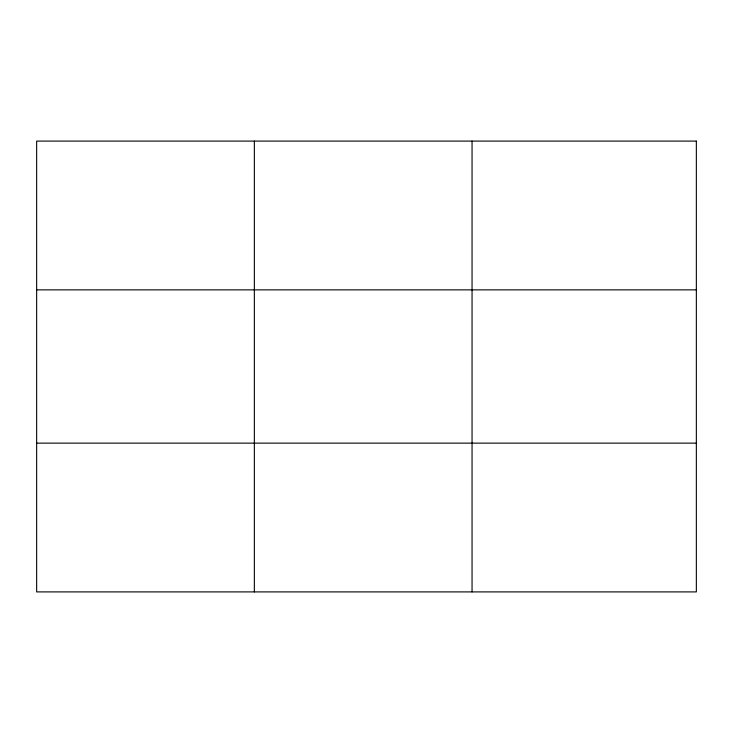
<?xml version="1.0" encoding="UTF-8"?>
<svg xmlns="http://www.w3.org/2000/svg" width="733" height="733" viewBox="0 0 733 733"><rect width="100%" height="100%" fill="white"/><g stroke="black" fill="none" stroke-linecap="round" stroke-linejoin="round"><path stroke-width="1.1" d="M254.351 591.907L254.351 141.093M472.052 591.907L472.052 141.093M36.65 289.865L696.35 289.865M36.65 443.135L696.35 443.135M696.35 141.093L696.35 591.907L36.65 591.907L36.65 141.093L696.35 141.093"/></g></svg>
